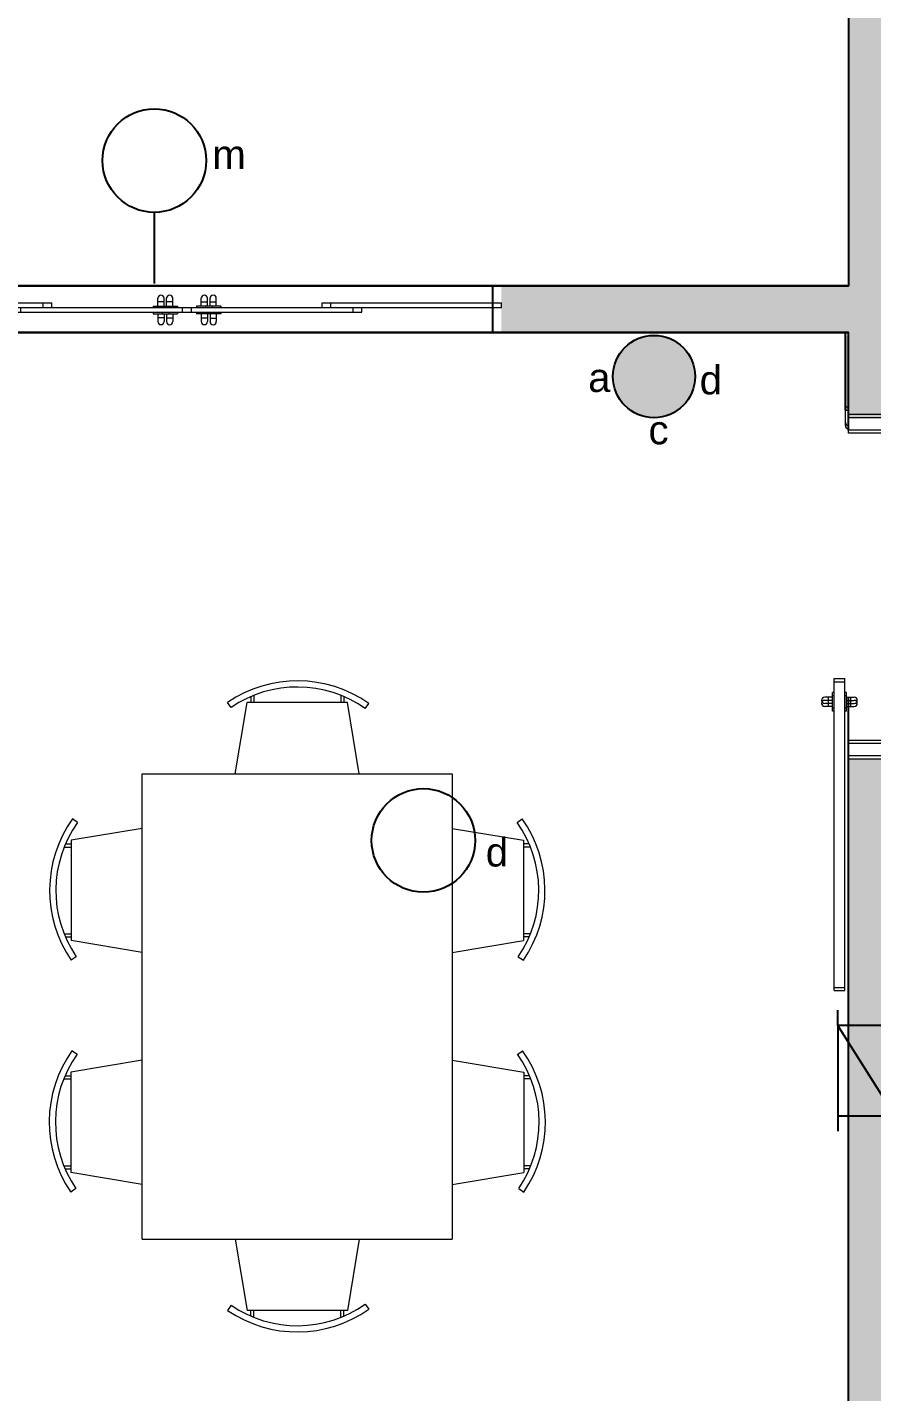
# Model space of a CAD drawing. Header units: inches. Extents: x 2 to 116, y 2 to 108.
# Drawn here: x 49.421 to 52.145, y 42.804 to 47.202 of the extents above; entities that cross this region are included whole.
import ezdxf

# ---------------------------------------------------------------- set-up
doc = ezdxf.new("R2010")
doc.units = ezdxf.units.IN
doc.header["$MEASUREMENT"] = 0
for name, color, linetype, lineweight in [('04 ESQUADRIAS', 252, 'Continuous', 9), ('09 LIMITE PISO', 254, 'Continuous', 13), ('13 MOBÍLIA', 252, 'Continuous', 9)]:
    doc.layers.add(name, color=color, linetype=linetype, lineweight=lineweight)
for name, color, linetype in [('ILUMINAÇÃO', 10, 'Continuous'), ('INTERRUPTORES', 106, 'Continuous'), ('PLANTA TUGS_TUES', 7, 'Continuous')]:
    doc.layers.add(name, color=color, linetype=linetype)
doc.styles.get("Standard").update_dxf_attribs({"font": 'arial.ttf'})

# ---------------------------------------------------------------- blocks, each defined once
blk = doc.blocks.new('MESA 6 LUGARES VIDRO')
at = {"layer": '13 MOBÍLIA'}
for p, q in [((0.5864, 2.0129), (0.5752, 2.0294)), ((0.6002, 1.7994), (0.6385, 2.0294)), ((0.9618, 2.0294), (0.6385, 2.0294)), ((0.6502, 2.048), (0.6502, 2.0294)), ((0.6602, 2.0521), (0.6602, 2.0294)), ((0.9402, 2.0521), (0.9402, 2.0294)), ((0.9502, 2.048), (0.9502, 2.0294)), ((1.0002, 1.7994), (0.9618, 2.0294)), ((1.0192, 2.0092), (1.0308, 2.0255)), ((0.3002, 1.7994), (1.3002, 1.7994)), ((0.3002, 0.2994), (0.3002, 1.7994)), ((1.3002, 1.7994), (1.3002, 0.2994)), ((0.091, 1.6422), (0.0746, 1.6537)), ((1.5094, 1.6422), (1.5257, 1.6537)), ((0.3002, 1.623), (0.0707, 1.5848)), ((0.0707, 1.5848), (0.0707, 1.2614)), ((1.3002, 1.623), (1.5296, 1.5848)), ((1.5296, 1.5848), (1.5296, 1.2614)), ((0.0481, 1.5631), (0.0707, 1.5631)), ((0.0522, 1.5731), (0.0707, 1.5731)), ((1.5481, 1.5731), (1.5296, 1.5731)), ((1.5523, 1.5631), (1.5296, 1.5631)), ((0.0481, 1.2831), (0.0707, 1.2831)), ((1.5523, 1.2831), (1.5296, 1.2831)), ((0.0522, 1.2731), (0.0707, 1.2731)), ((0.3002, 1.2232), (0.0707, 1.2614)), ((1.3002, 1.2232), (1.5296, 1.2614)), ((1.5481, 1.2731), (1.5296, 1.2731)), ((0.0872, 1.2094), (0.0707, 1.1981)), ((1.5131, 1.2094), (1.5296, 1.1981)), ((0.0897, 0.8948), (0.0733, 0.9064)), ((1.5107, 0.8948), (1.527, 0.9064)), ((0.3002, 0.8759), (0.0694, 0.8374)), ((0.0694, 0.8374), (0.0694, 0.5141)), ((1.3002, 0.8759), (1.5309, 0.8374)), ((1.5309, 0.8374), (1.5309, 0.5141)), ((0.0468, 0.8158), (0.0694, 0.8158)), ((0.0509, 0.8258), (0.0694, 0.8258)), ((1.5494, 0.8258), (1.5309, 0.8258)), ((1.5536, 0.8158), (1.5309, 0.8158)), ((0.0468, 0.5358), (0.0694, 0.5358)), ((1.5536, 0.5358), (1.5309, 0.5358)), ((0.0509, 0.5258), (0.0694, 0.5258)), ((0.3002, 0.4756), (0.0694, 0.5141)), ((1.3002, 0.4756), (1.5309, 0.5141)), ((1.5494, 0.5258), (1.5309, 0.5258)), ((0.0859, 0.462), (0.0694, 0.4508)), ((1.5144, 0.462), (1.5309, 0.4508)), ((0.3002, 0.2994), (1.3002, 0.2994)), ((0.6002, 0.2994), (0.6385, 0.0694)), ((1.0002, 0.2994), (0.9618, 0.0694)), ((1.0192, 0.0897), (1.0308, 0.0733)), ((0.5864, 0.086), (0.5752, 0.0694)), ((0.9618, 0.0694), (0.6385, 0.0694)), ((0.6502, 0.0509), (0.6502, 0.0694)), ((0.6602, 0.0468), (0.6602, 0.0694)), ((0.9402, 0.0468), (0.9402, 0.0694)), ((0.9502, 0.0509), (0.9502, 0.0694))]:
    blk.add_line(p, q, dxfattribs=at)
for centre, radius, start, end in [((0.8002, 1.6997), 0.3992, 54.7135, 124.3042), ((0.8002, 1.6997), 0.3792, 54.7135, 124.3042), ((0.4005, 1.4231), 0.3992, 144.7135, 214.3042), ((0.4005, 1.4231), 0.3792, 144.7135, 214.3042), ((1.1998, 1.4231), 0.3792, 325.6958, 35.2865), ((1.1998, 1.4231), 0.3992, 325.6958, 35.2865), ((0.3992, 0.6758), 0.3992, 144.7135, 214.3042), ((0.3992, 0.6758), 0.3792, 144.7135, 214.3042), ((1.2011, 0.6758), 0.3792, 325.6958, 35.2865), ((1.2011, 0.6758), 0.3992, 325.6958, 35.2865), ((0.8002, 0.3992), 0.3792, 235.6958, 305.2865), ((0.8002, 0.3992), 0.3992, 235.6958, 305.2865)]:
    blk.add_arc(centre, radius, start, end, dxfattribs=at)
blk = doc.blocks.new('PORTA CORRE 100X15')
at = {"layer": '04 ESQUADRIAS'}
for p, q in [((0.1691, 0.2016), (0.1691, 0.2266)), ((0.1891, 0.2016), (0.1891, 0.2266)), ((-0.7467, 0.1966), (0.2491, 0.1966)), ((-0.7467, 0.1966), (-0.7467, 0.1616)), ((0.1541, 0.2016), (0.2041, 0.2016)), ((0.1541, 0.1966), (0.1541, 0.2016)), ((0.1891, 0.2152), (0.1691, 0.2152)), ((0.2041, 0.1966), (0.2041, 0.2016)), ((0.2491, 0.1966), (0.2491, 0.1616)), ((-0.7467, 0.1616), (0.2491, 0.1616)), ((0, 0), (0, 0.15)), ((0, 0.15), (0.05, 0.15)), ((0.05, 0), (0.05, 0.15)), ((0.1541, 0.1566), (0.1541, 0.1616)), ((0.1541, 0.1566), (0.2041, 0.1566)), ((0.1691, 0.1566), (0.1691, 0.1316)), ((0.1891, 0.143), (0.1691, 0.143)), ((0.1891, 0.1566), (0.1891, 0.1316)), ((0.2041, 0.1566), (0.2041, 0.1616)), ((1.05, 0.15), (1.065, 0.15)), ((1.05, 0), (1.05, 0.15)), ((1.075, 0.16), (1.125, 0.16)), ((1.1, 0), (1.1, 0.15)), ((1.125, 0.15), (1.1, 0.15)), ((1.125, 0.16), (1.125, 0.15)), ((-0.025, -0.01), (-0.025, 0)), ((-0.025, 0), (0, 0)), ((0.05, 0), (0.035, 0)), ((1.05, 0), (1.065, 0)), ((1.125, 0), (1.1, 0)), ((1.125, -0.01), (1.125, 0)), ((0.025, -0.01), (-0.025, -0.01)), ((1.075, -0.01), (1.125, -0.01))]:
    blk.add_line(p, q, dxfattribs=at)
for centre, start, end in [((0.1791, 0.2266), 0.2372, 179.7628), ((1.075, 0.15), 90, 180), ((0.1791, 0.1316), 180.2372, 359.7628), ((0.025, 0), 270, 0), ((1.075, 0), 180, 270)]:
    blk.add_arc(centre, 0.01, start, end, dxfattribs=at)
blk = doc.blocks.new('PORTA CORRER BLINDEX 200')
at = {"layer": '04 ESQUADRIAS'}
for p, q in [((0.905, 0.09), (0.955, 0.09)), ((0.905, 0.085), (0.905, 0.09)), ((0.92, 0.09), (0.92, 0.115)), ((0.94, 0.1036), (0.92, 0.1036)), ((0.94, 0.09), (0.94, 0.115)), ((0.955, 0.085), (0.955, 0.09)), ((1.095, 0.09), (1.045, 0.09)), ((1.045, 0.085), (1.045, 0.09)), ((1.06, 0.09), (1.06, 0.115)), ((1.06, 0.1036), (1.08, 0.1036)), ((1.08, 0.09), (1.08, 0.115)), ((1.095, 0.085), (1.095, 0.09)), ((2, 0.07), (0, 0.07)), ((0, 0.07), (0, 0.055)), ((0.55, 0.055), (0, 0.055)), ((1.55, 0.085), (0.45, 0.085)), ((0.45, 0.085), (0.45, 0.07)), ((0.55, 0.07), (0.55, 0.055)), ((0.905, 0.065), (0.905, 0.07)), ((0.905, 0.065), (0.955, 0.065)), ((0.92, 0.065), (0.92, 0.04)), ((0.94, 0.0514), (0.92, 0.0514)), ((0.94, 0.065), (0.94, 0.04)), ((0.955, 0.065), (0.955, 0.07)), ((1, 0.085), (1, 0.07)), ((1.045, 0.065), (1.045, 0.07)), ((1.095, 0.065), (1.045, 0.065)), ((1.06, 0.065), (1.06, 0.04)), ((1.06, 0.0514), (1.08, 0.0514)), ((1.08, 0.065), (1.08, 0.04)), ((1.095, 0.065), (1.095, 0.07)), ((1.45, 0.07), (1.45, 0.055)), ((2, 0.055), (1.45, 0.055)), ((1.55, 0.085), (1.55, 0.07)), ((2, 0.07), (2, 0.055))]:
    blk.add_line(p, q, dxfattribs=at)
for centre, start, end in [((0.93, 0.115), 0.2372, 179.7628), ((1.07, 0.115), 0.2372, 179.7628), ((0.93, 0.04), 180.2372, 359.7628), ((1.07, 0.04), 180.2372, 359.7628)]:
    blk.add_arc(centre, 0.01, start, end, dxfattribs=at)
at = {"layer": '09 LIMITE PISO'}
blk.add_line((0, 0), (2, 0), dxfattribs=at)
blk = doc.blocks.new('Interruptor Paralelo')
at = {"transparency": 33554595}
h = blk.add_hatch(color=256, dxfattribs=at)
h.dxf.hatch_style = 1
h.paths.add_polyline_path([(59.132, 10.8454, 1), (59.3974, 10.8454, 1)])
at = {"layer": 'INTERRUPTORES', "color": 3}
blk.add_circle((59.2647, 10.8454), 0.1327, dxfattribs=at)

msp = doc.modelspace()

# ---------------------------------------------------------------- hatches: boundary and pattern name
at = {"layer": 'PLANTA TUGS_TUES'}
h = msp.add_hatch(color=256, dxfattribs=at)
h.dxf.hatch_style = 1
h.paths.add_polyline_path([(52.2201, 49.5682), (55.8701, 49.5682), (55.8701, 48.7256), (56.0201, 48.7256), (56.0201, 49.7182), (52.0701, 49.7182), (52.0701, 46.3682), (52.2201, 46.3682), (52.2201, 46.3782)])
h = msp.add_hatch(color=256, dxfattribs=at)
h.dxf.hatch_style = 1
h.paths.add_polyline_path([(47.6701, 46.2182), (48.9509, 46.2182), (48.9509, 46.3682), (47.5201, 46.3682), (47.5201, 38.9182), (47.6701, 38.9182)])
h.paths.add_polyline_path([(52.2201, 46.2182), (52.0701, 46.2182), (52.0701, 45.9532), (52.2201, 45.9532), (52.2201, 45.9782)])
h.paths.add_polyline_path([(52.2201, 46.3682), (50.9509, 46.3682), (50.9509, 46.2182), (52.0701, 46.2182), (52.2201, 46.2182)])
h = msp.add_hatch(color=256, dxfattribs=at)
h.dxf.hatch_style = 1
h.paths.add_polyline_path([(52.2201, 46.3682), (52.0451, 46.3682), (52.0451, 46.2182), (52.0701, 46.2182), (52.2201, 46.2182)])
h = msp.add_hatch(color=256, dxfattribs=at)
h.dxf.hatch_style = 1
h.paths.add_polyline_path([(52.2201, 44.8432), (52.0701, 44.8432), (52.0701, 38.9182), (52.2201, 38.9182)])
h.paths.add_polyline_path([(52.2301, 46.2082), (52.2201, 46.2082), (52.2201, 46.2182), (52.0701, 46.2182), (52.0701, 46.2082), (52.0601, 46.2082), (52.0601, 45.9682), (52.0701, 45.9682), (52.0701, 45.9432), (52.2201, 45.9432), (52.2201, 45.9682), (52.2301, 45.9682)])
h.paths.add_polyline_path([(53.2201, 46.3682), (53.1451, 46.3682), (53.1451, 46.2182), (53.1701, 46.2182), (53.2201, 46.2182)])
h.paths.add_polyline_path([(53.3701, 46.2082), (53.3701, 46.2182), (53.2201, 46.2182), (53.2201, 46.1832), (53.3701, 46.1832)])
h.paths.add_polyline_path([(55.8701, 46.3682), (53.2201, 46.3682), (53.2201, 46.2182), (55.8701, 46.2182)])

# ---------------------------------------------------------------- linework, layer by layer
for points in [[(56.0201, 38.7682), (56.0201, 49.7182), (52.0701, 49.7182), (52.0701, 46.3682), (47.5201, 46.3682)], [(52.0701, 45.9032), (52.0701, 46.2182), (47.6701, 46.2182), (47.6701, 38.9182), (52.0701, 38.9182), (52.0701, 45.0423)]]:
    msp.add_lwpolyline(points)
at = {"layer": 'ILUMINAÇÃO', "color": 6}
msp.add_line((49.8311, 46.6053), (49.8311, 46.3756), dxfattribs=at)
at = {"layer": 'ILUMINAÇÃO'}
for centre in [(49.8311, 46.7722), (50.699, 44.5807)]:
    msp.add_circle(centre, 0.1669, dxfattribs=at)
at = {"layer": 'PLANTA TUGS_TUES'}
for p, q in [((52.0701, 49.7182), (52.0701, 46.3682)), ((52.0701, 49.7182), (52.0701, 46.3682)), ((47.5201, 46.3682), (52.0701, 46.3682)), ((47.5201, 46.3682), (52.0701, 46.3682)), ((50.9224, 46.3684), (50.9224, 46.2182)), ((47.6701, 46.2182), (52.0601, 46.2182)), ((47.6701, 46.2182), (52.0701, 46.2182)), ((52.0601, 45.9682), (52.0601, 46.2182)), ((52.0701, 45.9032), (52.0701, 46.2182)), ((52.0701, 43.9838), (52.0701, 45.0423)), ((52.0701, 38.9182), (52.0701, 44.8932)), ((52.0701, 38.9182), (52.0701, 43.6933))]:
    msp.add_line(p, q, dxfattribs=at)
at = {"layer": 'PLANTA TUGS_TUES', "color": 18, "true_color": 0x000000}
msp.add_line((52.0357, 43.6933), (52.0357, 43.6433), dxfattribs=at)
msp.add_lwpolyline([(52.2201, 43.6933), (52.2201, 43.9838), (52.0357, 43.9838), (52.0357, 43.6933), (52.2201, 43.6933), (52.0357, 43.9838), (52.0357, 44.0338)], dxfattribs=at)

# ---------------------------------------------------------------- block references
at = {"layer": '04 ESQUADRIAS', "rotation": 90.00000000000001}
msp.add_blockref('PORTA CORRE 100X15', (52.2201, 44.8532), dxfattribs=at)
at = {"layer": 'INTERRUPTORES'}
msp.add_blockref('Interruptor Paralelo', (-7.8219, 35.2307), dxfattribs=at)
at = {"layer": 'PLANTA TUGS_TUES'}
for name, p, rotation in [('PORTA CORRER BLINDEX 200', (50.9224, 46.3684), 180), ('PORTA CORRER BLINDEX 200', (50.9509, 46.3682), 180), ('PORTA CORRE 100X15', (52.2201, 44.8532), 90.00000000000001), ('PORTA CORRE 100X15', (52.2201, 44.8432), 90.00000000000001)]:
    msp.add_blockref(name, p, dxfattribs=dict(at, rotation=rotation))
msp.add_blockref('MESA 6 LUGARES VIDRO', (49.4921, 42.9964), dxfattribs=at)

# ---------------------------------------------------------------- texts
at = {"layer": 'ILUMINAÇÃO', "char_height": 0.0928, "attachment_point": 1}
for s, insert in [('m', (50.0183, 46.8384)), ('d', (50.9002, 44.5895))]:
    msp.add_mtext_dynamic_manual_height_columns(s, width=0.092805, gutter_width=0.464, heights=[0.0564], dxfattribs=dict(at, insert=insert))
at = {"layer": 'INTERRUPTORES', "char_height": 0.0928, "attachment_point": 1}
for s, insert in [('a', (51.2304, 46.1192)), ('d', (51.5902, 46.1113)), ('c', (51.4251, 45.9504))]:
    msp.add_mtext_dynamic_manual_height_columns(s, width=0.092805, gutter_width=0.464, heights=[0.0564], dxfattribs=dict(at, insert=insert))

doc.saveas('drawing.dxf')
